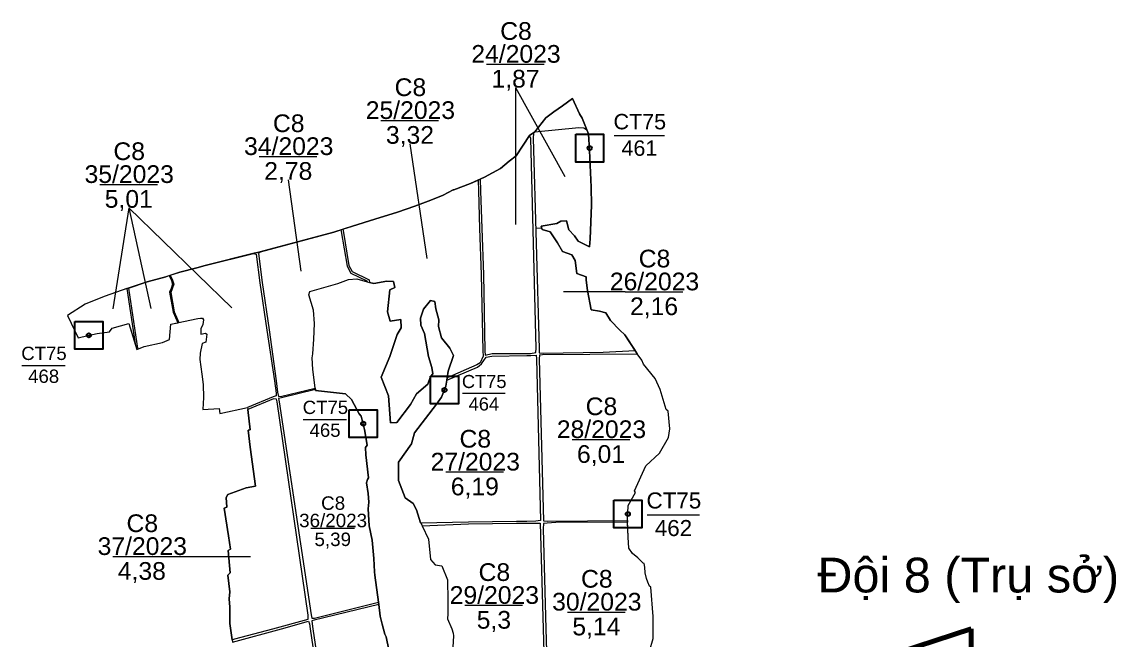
# Model space of a CAD drawing. Header units: metres. Extents: x 419786 to 426231, y 1524317 to 1528091.
# Drawn here: x 424092 to 426059, y 1526979 to 1528091 of the extents above; entities that cross this region are included whole.
import ezdxf
from ezdxf.enums import TextEntityAlignment as Align

# ---------------------------------------------------------------- set-up
doc = ezdxf.new("R2010")
doc.units = ezdxf.units.M
doc.header["$MEASUREMENT"] = 0
doc.linetypes.add('DGN Style 1', pattern=[5.902559, 0.009821, -5.892738])
doc.layers.add('RanhOne', color=1, linetype='Continuous', lineweight=0)
doc.layers.add('TruSo', color=1, linetype='Continuous', lineweight=106)
doc.styles.add('Style-Arial', font='arial.ttf')

# ---------------------------------------------------------------- blocks, each defined once
blk = doc.blocks.new('*U0')
at = {"color": 0, "linetype": 'Continuous', "lineweight": -2, "ltscale": 10, "flags": 128}
blk.add_lwpolyline([(-150, 150), (150, 150), (150, -150), (-150, -150), (-150, 150)], close=True, dxfattribs=at)
at = {"color": 0, "linetype": 'Continuous', "lineweight": -2, "ltscale": 10}
blk.add_circle((-0.02828, 0.016065), 22.5, dxfattribs=at)
blk = doc.blocks.new('*U27')
at = {"layer": 'RanhOne', "color": 3, "linetype": 'Continuous', "lineweight": 13}
blk.add_line((-66.520877, -1.660429), (63.750129, -1.660429), dxfattribs=at)
at = {"layer": 'RanhOne', "color": 3, "linetype": 'Continuous', "lineweight": 13, "style": 'Style-Arial'}
blk.add_text('5,01', height=40, dxfattribs=at).set_placement((-1.025137, -54.422685), align=Align.CENTER)
at = {"layer": 'RanhOne', "color": 3, "linetype": 'Continuous', "lineweight": 13, "insert": (-0.000029, 1.089388), "char_height": 40, "attachment_point": 8, "line_spacing_factor": 0.776524, "style": 'Style-Arial'}
blk.add_mtext('C8\\P35/2023', dxfattribs=at)
blk = doc.blocks.new('*U28')
at = {"layer": 'RanhOne', "color": 3, "linetype": 'Continuous', "lineweight": 13}
blk.add_line((-66.520877, -1.660429), (63.750129, -1.660429), dxfattribs=at)
at = {"layer": 'RanhOne', "color": 3, "linetype": 'Continuous', "lineweight": 13, "style": 'Style-Arial'}
blk.add_text('2,78', height=40, dxfattribs=at).set_placement((-1.025137, -54.422685), align=Align.CENTER)
at = {"layer": 'RanhOne', "color": 3, "linetype": 'Continuous', "lineweight": 13, "insert": (-0.000029, 1.089388), "char_height": 40, "attachment_point": 8, "line_spacing_factor": 0.776524, "style": 'Style-Arial'}
blk.add_mtext('C8\\P34/2023', dxfattribs=at)
blk = doc.blocks.new('*U29')
at = {"layer": 'RanhOne', "color": 3, "linetype": 'Continuous', "lineweight": 13}
blk.add_line((-66.520877, -1.660429), (63.750129, -1.660429), dxfattribs=at)
at = {"layer": 'RanhOne', "color": 3, "linetype": 'Continuous', "lineweight": 13, "style": 'Style-Arial'}
blk.add_text('3,32', height=40, dxfattribs=at).set_placement((-1.025137, -54.422685), align=Align.CENTER)
at = {"layer": 'RanhOne', "color": 3, "linetype": 'Continuous', "lineweight": 13, "insert": (-0.000029, 1.089388), "char_height": 40, "attachment_point": 8, "line_spacing_factor": 0.776524, "style": 'Style-Arial'}
blk.add_mtext('C8\\P25/2023', dxfattribs=at)
blk = doc.blocks.new('*U30')
at = {"layer": 'RanhOne', "color": 3, "linetype": 'Continuous', "lineweight": 13}
blk.add_line((-66.520877, -1.660429), (63.750129, -1.660429), dxfattribs=at)
at = {"layer": 'RanhOne', "color": 3, "linetype": 'Continuous', "lineweight": 13, "style": 'Style-Arial'}
blk.add_text('1,87', height=40, dxfattribs=at).set_placement((-1.025137, -54.422685), align=Align.CENTER)
at = {"layer": 'RanhOne', "color": 3, "linetype": 'Continuous', "lineweight": 13, "insert": (-0.000029, 1.089388), "char_height": 40, "attachment_point": 8, "line_spacing_factor": 0.776524, "style": 'Style-Arial'}
blk.add_mtext('C8\\P24/2023', dxfattribs=at)
blk = doc.blocks.new('*U31')
at = {"layer": 'RanhOne', "color": 3, "linetype": 'Continuous', "lineweight": 13}
blk.add_line((-66.520877, -1.660429), (63.750129, -1.660429), dxfattribs=at)
at = {"layer": 'RanhOne', "color": 3, "linetype": 'Continuous', "lineweight": 13, "style": 'Style-Arial'}
blk.add_text('2,16', height=40, dxfattribs=at).set_placement((-1.025137, -54.422685), align=Align.CENTER)
at = {"layer": 'RanhOne', "color": 3, "linetype": 'Continuous', "lineweight": 13, "insert": (-0.000029, 1.089388), "char_height": 40, "attachment_point": 8, "line_spacing_factor": 0.776524, "style": 'Style-Arial'}
blk.add_mtext('C8\\P26/2023', dxfattribs=at)
blk = doc.blocks.new('*U32')
at = {"layer": 'RanhOne', "color": 3, "linetype": 'Continuous', "lineweight": 13}
blk.add_line((-66.520877, -1.660429), (63.750129, -1.660429), dxfattribs=at)
at = {"layer": 'RanhOne', "color": 3, "linetype": 'Continuous', "lineweight": 13, "style": 'Style-Arial'}
blk.add_text('6,01', height=40, dxfattribs=at).set_placement((-1.025137, -54.422685), align=Align.CENTER)
at = {"layer": 'RanhOne', "color": 3, "linetype": 'Continuous', "lineweight": 13, "insert": (-0.000029, 1.089388), "char_height": 40, "attachment_point": 8, "line_spacing_factor": 0.776524, "style": 'Style-Arial'}
blk.add_mtext('C8\\P28/2023', dxfattribs=at)
blk = doc.blocks.new('*U33')
at = {"layer": 'RanhOne', "color": 3, "linetype": 'Continuous', "lineweight": 13}
blk.add_line((-66.520877, -1.660429), (63.750129, -1.660429), dxfattribs=at)
at = {"layer": 'RanhOne', "color": 3, "linetype": 'Continuous', "lineweight": 13, "style": 'Style-Arial'}
blk.add_text('6,19', height=40, dxfattribs=at).set_placement((-1.025137, -54.422685), align=Align.CENTER)
at = {"layer": 'RanhOne', "color": 3, "linetype": 'Continuous', "lineweight": 13, "insert": (-0.000029, 1.089388), "char_height": 40, "attachment_point": 8, "line_spacing_factor": 0.776524, "style": 'Style-Arial'}
blk.add_mtext('C8\\P27/2023', dxfattribs=at)
blk = doc.blocks.new('*U34')
at = {"layer": 'RanhOne', "color": 3, "linetype": 'Continuous', "lineweight": 13}
blk.add_line((-66.520877, -1.660429), (63.750129, -1.660429), dxfattribs=at)
at = {"layer": 'RanhOne', "color": 3, "linetype": 'Continuous', "lineweight": 13, "style": 'Style-Arial'}
blk.add_text('5,3', height=40, dxfattribs=at).set_placement((-1.025137, -54.422685), align=Align.CENTER)
at = {"layer": 'RanhOne', "color": 3, "linetype": 'Continuous', "lineweight": 13, "insert": (-0.000029, 1.089388), "char_height": 40, "attachment_point": 8, "line_spacing_factor": 0.776524, "style": 'Style-Arial'}
blk.add_mtext('C8\\P29/2023', dxfattribs=at)
blk = doc.blocks.new('*U35')
at = {"layer": 'RanhOne', "color": 3, "linetype": 'Continuous', "lineweight": 13}
blk.add_line((-66.520877, -1.660429), (63.750129, -1.660429), dxfattribs=at)
at = {"layer": 'RanhOne', "color": 3, "linetype": 'Continuous', "lineweight": 13, "style": 'Style-Arial'}
blk.add_text('5,14', height=40, dxfattribs=at).set_placement((-1.025137, -54.422685), align=Align.CENTER)
at = {"layer": 'RanhOne', "color": 3, "linetype": 'Continuous', "lineweight": 13, "insert": (-0.000029, 1.089388), "char_height": 40, "attachment_point": 8, "line_spacing_factor": 0.776524, "style": 'Style-Arial'}
blk.add_mtext('C8\\P30/2023', dxfattribs=at)
blk = doc.blocks.new('*U38')
at = {"layer": 'RanhOne', "color": 3, "linetype": 'Continuous', "lineweight": 13}
blk.add_line((-66.520877, -1.660429), (63.750129, -1.660429), dxfattribs=at)
at = {"layer": 'RanhOne', "color": 3, "linetype": 'Continuous', "lineweight": 13, "style": 'Style-Arial'}
blk.add_text('4,38', height=40, dxfattribs=at).set_placement((-1.025137, -54.422685), align=Align.CENTER)
at = {"layer": 'RanhOne', "color": 3, "linetype": 'Continuous', "lineweight": 13, "insert": (-0.000029, 1.089388), "char_height": 40, "attachment_point": 8, "line_spacing_factor": 0.776524, "style": 'Style-Arial'}
blk.add_mtext('C8\\P37/2023', dxfattribs=at)
blk = doc.blocks.new('*U64')
at = {"layer": 'TruSo', "color": 1, "linetype": 'Continuous', "lineweight": 106}
for p, q in [((80.501313, 123.087532), (-80.501268, 70.243642)), ((80.501313, -123.087664), (80.501313, 123.087532)), ((-80.501268, 70.243642), (80.501094, 27.367806))]:
    blk.add_line(p, q, dxfattribs=at)
blk = doc.blocks.new('*U63')
at = {"layer": 'TruSo', "color": 1, "linetype": 'Continuous', "lineweight": 106}
blk.add_blockref('*U64', (-75.311655, -79.483447), dxfattribs=at)
at = {"layer": 'RanhOne', "color": 7, "linetype": 'Continuous', "lineweight": 0, "style": 'Style-Arial'}
blk.add_text('Đội 8 (Trụ sở)', height=62.5, dxfattribs=at).set_placement((0.000082, 140.071497), align=Align.MIDDLE_CENTER)
blk = doc.blocks.new('*U79')
at = {"layer": 'RanhOne', "color": 3, "linetype": 'Continuous', "lineweight": 13}
blk.add_line((-66.520877, -1.660429), (63.750129, -1.660429), dxfattribs=at)
at = {"layer": 'RanhOne', "color": 3, "linetype": 'Continuous', "lineweight": 13, "style": 'Style-Arial'}
for s, p in [('CT75', (-0.000029, 14.422722)), ('468', (-1.025137, -54.422685))]:
    blk.add_text(s, height=40, dxfattribs=at).set_placement(p, align=Align.CENTER)
blk = doc.blocks.new('*U80')
at = {"layer": 'RanhOne', "color": 3, "linetype": 'Continuous', "lineweight": 13}
blk.add_line((-66.520877, -1.660429), (63.750129, -1.660429), dxfattribs=at)
at = {"layer": 'RanhOne', "color": 3, "linetype": 'Continuous', "lineweight": 13, "style": 'Style-Arial'}
for s, p in [('CT75', (-0.000029, 14.422722)), ('465', (-1.025137, -54.422685))]:
    blk.add_text(s, height=40, dxfattribs=at).set_placement(p, align=Align.CENTER)
blk = doc.blocks.new('*U81')
at = {"layer": 'RanhOne', "color": 3, "linetype": 'Continuous', "lineweight": 13}
blk.add_line((-66.520877, -1.660429), (63.750129, -1.660429), dxfattribs=at)
at = {"layer": 'RanhOne', "color": 3, "linetype": 'Continuous', "lineweight": 13, "style": 'Style-Arial'}
for s, p in [('CT75', (-0.000029, 14.422722)), ('461', (-1.025137, -54.422685))]:
    blk.add_text(s, height=40, dxfattribs=at).set_placement(p, align=Align.CENTER)
blk = doc.blocks.new('*U82')
at = {"layer": 'RanhOne', "color": 3, "linetype": 'Continuous', "lineweight": 13}
blk.add_line((-66.520877, -1.660429), (63.750129, -1.660429), dxfattribs=at)
at = {"layer": 'RanhOne', "color": 3, "linetype": 'Continuous', "lineweight": 13, "style": 'Style-Arial'}
for s, p in [('CT75', (-0.000029, 14.422722)), ('464', (-1.025137, -54.422685))]:
    blk.add_text(s, height=40, dxfattribs=at).set_placement(p, align=Align.CENTER)
blk = doc.blocks.new('*U83')
at = {"layer": 'RanhOne', "color": 3, "linetype": 'Continuous', "lineweight": 13}
blk.add_line((-66.520877, -1.660429), (63.750129, -1.660429), dxfattribs=at)
at = {"layer": 'RanhOne', "color": 3, "linetype": 'Continuous', "lineweight": 13, "style": 'Style-Arial'}
for s, p in [('CT75', (-0.000029, 14.422722)), ('462', (-1.025137, -54.422685))]:
    blk.add_text(s, height=40, dxfattribs=at).set_placement(p, align=Align.CENTER)
blk = doc.blocks.new('*U107')
at = {"layer": 'RanhOne', "color": 3, "linetype": 'Continuous', "lineweight": 13}
blk.add_line((-66.520877, -1.660429), (63.750129, -1.660429), dxfattribs=at)
at = {"layer": 'RanhOne', "color": 3, "linetype": 'Continuous', "lineweight": 13, "style": 'Style-Arial'}
blk.add_text('5,39', height=40, dxfattribs=at).set_placement((-1.025137, -54.422685), align=Align.CENTER)
at = {"layer": 'RanhOne', "color": 3, "linetype": 'Continuous', "lineweight": 13, "insert": (-0.000029, 1.089388), "char_height": 40, "attachment_point": 8, "line_spacing_factor": 0.776524, "style": 'Style-Arial'}
blk.add_mtext('C8\\P36/2023', dxfattribs=at)

msp = doc.modelspace()

# ---------------------------------------------------------------- linework, layer by layer
at = {"layer": 'RanhOne', "color": 7, "linetype": 'Continuous', "lineweight": 0}
for p, q in [((424979.627558, 1527972.652584), (424979.627558, 1527726.622885)), ((424979.627558, 1527972.652584), (425068.369564, 1527812.68499)), ((424789.904064, 1527871.591245), (424820.322442, 1527665.546552)), ((424571.243121, 1527806.813317), (424593.562946, 1527642.411578)), ((424284.55433, 1527756.571923), (424255.737574, 1527574.857452)), ((424284.55433, 1527756.571923), (424324.228197, 1527575.782851)), ((424284.55433, 1527756.571923), (424469.539385, 1527576.70825)), ((425015.685916, 1527719.707444), (425026.54632, 1527720.648622)), ((425176.537898, 1527605.566765), (425065.592917, 1527605.566765)), ((424359.530181, 1527129.853853), (424503.428464, 1527129.853853))]:
    msp.add_line(p, q, dxfattribs=at)
at = {"layer": 'RanhOne', "color": 3, "linetype": 'Continuous', "lineweight": 0}
for p, q in [((424912.3411, 1527806.3171), (424916.1904, 1527808.147)), ((424665.8737, 1527716.8521), (424669.4925, 1527717.9763)), ((424357.2141, 1527634.6731), (424359.1349, 1527635.2743)), ((424712.952, 1527623.563), (424717.327, 1527621.983)), ((424281.1486, 1527611.2268), (424283.7795, 1527612.104)), ((424281.1486, 1527611.2268), (424296.0754, 1527512.0307)), ((424372.515, 1527549.8482), (424374.5118, 1527550.2601)), ((424296.0754, 1527512.0307), (424298.5363, 1527504.3757)), ((424856.2811, 1527446.6492), (424856.8515, 1527450.8578)), ((424619.6317, 1527432.2303), (424619.9369, 1527429.7344)), ((424498.066, 1527397.592), (424498.5116, 1527393.8816)), ((424733.505, 1527047.52), (424733.992, 1527043.552)), ((424470.206, 1526980.124), (424470.876, 1526975.726))]:
    msp.add_line(p, q, dxfattribs=at)
at = {"layer": 'RanhOne', "color": 3, "linetype": 'DGN Style 1', "lineweight": 0}
for p, q in [((425016.84, 1527491.68), (425022.466, 1527492.295)), ((424546.4291, 1527445.1897), (424549.2885, 1527445.6154))]:
    msp.add_line(p, q, dxfattribs=at)
at = {"layer": 'RanhOne', "color": 3, "linetype": 'Continuous', "lineweight": 13, "flags": 128}
for points in [[(425256.836, 1527358.931), (425254.153, 1527391.006), (425250.25, 1527394.13), (425239.475, 1527430.168), (425230.45, 1527449.58), (425209.83, 1527475.74), (425206.72, 1527482.42), (425198.4862, 1527494.249), (425195.2, 1527498.97), (425176.056, 1527528.426), (425166.902, 1527536.579), (425150.174, 1527553.731), (425141.87, 1527567.92), (425130.39, 1527570.67), (425115.46, 1527573.39), (425108.829, 1527607.914), (425106.64, 1527626.476), (425106.311, 1527630.086), (425106.326, 1527632.58), (425090.094, 1527638.52), (425086.706, 1527662.03), (425080.864, 1527671.69), (425064.032, 1527678.161), (425055.114, 1527693.279), (425042.133, 1527713.189), (425027.486, 1527717.77), (425025.677, 1527723.698), (425054.16, 1527728.162), (425060.983, 1527732.753), (425070.949, 1527733.124), (425075.512, 1527716.984), (425085.845, 1527706.279), (425092.239, 1527696.285), (425112.291, 1527686.485), (425113.823, 1527700.932), (425116.36, 1527761.22), (425115.4, 1527793.44), (425112.72, 1527859.39), (425110.685, 1527889.519), (425099.5, 1527917.46), (425094.3, 1527925.58), (425081.73, 1527953.13), (425064.26, 1527939.95), (425048.47, 1527929.24), (425034.02, 1527918.09), (425014.105, 1527893.327), (425004.468, 1527886.557), (424980.7833, 1527849.817), (424967.98, 1527840.44), (424952.42, 1527827.27), (424938.52, 1527819.22), (424923.98, 1527811.85), (424898.8, 1527799.88), (424868.82, 1527789.06), (424867.85, 1527788.77), (424849.59, 1527779.33), (424827.41, 1527770.38), (424798.8, 1527759.15), (424767.42, 1527748.52), (424726.99, 1527736.13), (424686.92, 1527723.39), (424653.28, 1527712.94), (424518.24, 1527676.76), (424515.62, 1527676.15), (424510.08, 1527674.84), (424421.77, 1527652.63), (424407.17, 1527648.82), (424376.31, 1527640.65), (424350.91, 1527632.7), (424317.78, 1527623.44), (424272.94, 1527608.49), (424240.55, 1527596.84), (424206.47, 1527583.18), (424174.6386, 1527563.0595), (424193.803, 1527523.007), (424211.24, 1527527.02), (424227.8, 1527530.31), (424250.12, 1527533.84), (424254.7, 1527540.11), (424284.42, 1527548.287), (424299.3, 1527502), (424312.07, 1527507.36), (424345.46, 1527514.16), (424357.54, 1527519.53), (424360.26, 1527547.32), (424408.54, 1527557.28), (424413.59, 1527558.14), (424417.192, 1527558.272), (424418.567, 1527555.386), (424417.602, 1527546.604), (424414.027, 1527538.719), (424413.839, 1527529.505), (424422.599, 1527531.096), (424424.855, 1527529.416), (424423.258, 1527515.211), (424416.17, 1527512.37), (424412.769, 1527495.477), (424412.534, 1527483.814), (424415.61, 1527457.52), (424418.293, 1527438.711), (424418.891, 1527415.336), (424417.57, 1527394.25), (424446.88, 1527396.02), (424448.17, 1527386.72), (424498.066, 1527397.592), (424498.5116, 1527393.8816), (424502.907, 1527357.284), (424499.004, 1527356.599), (424502.674, 1527326.404), (424512.422, 1527256.373), (424495.583, 1527253.33), (424462.348, 1527241.447), (424459.37, 1527235.779), (424460.733, 1527218.683), (424455.881, 1527216.688), (424463.947, 1527166.642), (424467.408, 1527142.892), (424462.911, 1527140.747), (424466.888, 1527100.524), (424462.634, 1527096.001), (424466.147, 1527066.522), (424464.959, 1527053.816), (424466.335, 1527038.709), (424466.072, 1527009.413), (424470.206, 1526980.124), (424470.876, 1526975.726)], [(424751.646, 1526961.696), (424747.049, 1526985.456), (424744.889, 1526990.042), (424739.89, 1527007.886), (424736.599, 1527022.525), (424733.992, 1527043.552), (424733.505, 1527047.52), (424726.5, 1527096.313), (424726.274, 1527102.05), (424724.88, 1527126.19), (424722.01, 1527159.34), (424716.64, 1527184.8), (424714.844, 1527215.172), (424715.963, 1527227.421), (424714.699, 1527243.278), (424711.69, 1527262.135), (424713.817, 1527268.287), (424715.32, 1527271.08), (424710.81, 1527312.59), (424710.09, 1527325.49), (424713.28, 1527330.04), (424708.47, 1527357.97), (424701.94, 1527381.83), (424698.32, 1527386.03), (424684.87, 1527411.98), (424674.03, 1527422.37), (424620.1, 1527428.4), (424619.6317, 1527432.2303), (424619.54, 1527432.98), (424615.47, 1527466.15), (424614.04, 1527486.76), (424615.19, 1527493.8), (424617.16, 1527520.29), (424618.56, 1527548.6), (424616.56, 1527572.52), (424608.13, 1527600.32), (424610.21, 1527606.26), (424660.44, 1527620.73), (424679.48, 1527627.45), (424694.17, 1527628.56), (424712.952, 1527623.563), (424717.327, 1527621.983), (424724.712, 1527620.262), (424748.575, 1527624.632), (424760.137, 1527624.076), (424762.938, 1527613.15), (424753.751, 1527609.109), (424749.304, 1527569.747), (424754.055, 1527552.961), (424773.662, 1527555.52), (424773.821, 1527540.657), (424766.852, 1527528.65), (424753.934, 1527489.263), (424738.195, 1527452.047), (424751.258, 1527418.787), (424754.871, 1527369.871), (424766.219, 1527370.577), (424791.163, 1527403.153), (424801.91, 1527421.973), (424822.19, 1527439.49), (424826.764, 1527453.429), (424830.99, 1527457.859), (424829.183, 1527469.441), (424822.996, 1527489.016), (424816.159, 1527530.407), (424809.696, 1527545.669), (424808.656, 1527557.853), (424813.955, 1527574.544), (424826.735, 1527590.009), (424834.703, 1527588.37), (424836.346, 1527574.904), (424841.795, 1527554.9), (424841.191, 1527543.22), (424846.32, 1527523.065), (424861.384, 1527504.354), (424868.097, 1527491.077), (424858.516, 1527463.14), (424856.8515, 1527450.8578), (424856.2811, 1527446.6492), (424854.659, 1527436.058), (424846.579, 1527416.332), (424837.75, 1527403.788), (424798.143, 1527352.311), (424792.525, 1527332.327), (424769.26, 1527299.127), (424769.375, 1527266.385), (424781.128, 1527235.232), (424795.717, 1527224.802), (424801.439, 1527213.912), (424808.638, 1527190.522), (424809.2059, 1527189.588), (424811.1239, 1527186.4337), (424812.113, 1527184.807), (424823.225, 1527160.664), (424827.07, 1527124.29), (424834.986, 1527114.792), (424846.983, 1527113.11), (424857.1005, 1527087.9721), (424857.93, 1527050.83), (424857.83, 1527026.54), (424857.4, 1527017.77), (424864.88, 1527000), (424865.07, 1526999.55), (424867.8, 1526992.15), (424868.33, 1526986.98), (424865.579, 1526946.438)], [(425220.525, 1526959.863), (425227.062, 1526982.53), (425227.28, 1527021.755), (425222.992, 1527074.383), (425220.26, 1527076.69), (425217.66, 1527083.58), (425214.85, 1527090.02), (425212.81, 1527100.62), (425211.95, 1527110.7), (425210.94, 1527117.25), (425208.77, 1527117.64), (425199.42, 1527127.37), (425189.66, 1527134.92), (425183.07, 1527144.9), (425182.16, 1527164.7), (425180.94, 1527193.71), (425181.85, 1527221.22), (425195.48, 1527244.75), (425193.59, 1527248.02), (425214.002, 1527292.482), (425238.198, 1527315.505), (425254.824, 1527343.647), (425256.836, 1527358.931)]]:
    msp.add_lwpolyline(points, dxfattribs=at)
at = {"layer": 'RanhOne', "color": 3, "linetype": 'Continuous', "lineweight": 0, "flags": 128}
for points in [[(425014.105, 1527893.327), (425034.02, 1527918.09), (425048.47, 1527929.24), (425064.26, 1527939.95), (425081.73, 1527953.13), (425094.3, 1527925.58), (425099.5, 1527917.46), (425107.7331, 1527896.8931)], [(425014.105, 1527893.327), (425093.548, 1527900.596), (425102.633, 1527900.168), (425107.7331, 1527896.8931)], [(425107.7331, 1527896.8931), (425110.685, 1527889.519), (425112.72, 1527859.39), (425115.4, 1527793.44), (425116.36, 1527761.22), (425113.823, 1527700.932), (425112.291, 1527686.485), (425092.239, 1527696.285), (425085.845, 1527706.279), (425075.512, 1527716.984), (425070.949, 1527733.124), (425060.983, 1527732.753), (425054.16, 1527728.162), (425025.677, 1527723.698), (425027.486, 1527717.77), (425042.133, 1527713.189), (425055.114, 1527693.279), (425064.032, 1527678.161), (425080.864, 1527671.69), (425086.706, 1527662.03), (425090.094, 1527638.52), (425106.326, 1527632.58), (425106.311, 1527630.086), (425106.64, 1527626.476), (425108.829, 1527607.914), (425115.46, 1527573.39), (425130.39, 1527570.67), (425141.87, 1527567.92), (425150.174, 1527553.731), (425166.902, 1527536.579), (425176.056, 1527528.426), (425194.5217, 1527500.0137)], [(424916.1904, 1527808.147), (424916.9669, 1527786.8528), (424918.854, 1527719.2281), (424921.8503, 1527636.4251), (424924.251, 1527499.319), (424925.05, 1527491.887), (424937.375, 1527494.362), (425000, 1527494.5237), (425006.709, 1527494.541), (425016.355, 1527496.122), (425016.803, 1527504.122), (425007.037, 1527881.289), (425004.468, 1527886.557)], [(424916.1904, 1527808.147), (424923.98, 1527811.85), (424938.52, 1527819.22), (424952.42, 1527827.27), (424967.98, 1527840.44), (424980.7833, 1527849.817), (425004.468, 1527886.557)], [(425004.468, 1527886.557), (425014.0246, 1527893.2705), (425014.105, 1527893.327)], [(425014.105, 1527893.327), (425014.033, 1527893.2396), (425012.022, 1527890.799), (425011.037, 1527881.9182), (425021.863, 1527503.22), (425022.312, 1527495.995), (425029.102, 1527495.263), (425137.1568, 1527497.2632), (425194.5217, 1527500.0137)], [(424669.4925, 1527717.9763), (424686.92, 1527723.39), (424726.99, 1527736.13), (424767.42, 1527748.52), (424798.8, 1527759.15), (424827.41, 1527770.38), (424849.59, 1527779.33), (424867.85, 1527788.77), (424868.82, 1527789.06), (424898.8, 1527799.88), (424912.3411, 1527806.3171)], [(424912.3411, 1527806.3171), (424912.9671, 1527786.7932), (424914.856, 1527719.0999), (424917.8517, 1527636.3129), (424920.864, 1527499.351), (424921.619, 1527489.704), (424916.191, 1527477.774), (424910.273, 1527474.05), (424856.8515, 1527450.8578)], [(424521.1933, 1527677.5513), (424653.28, 1527712.94), (424665.8737, 1527716.8521)], [(424665.8737, 1527716.8521), (424666.2635, 1527713.8122), (424676.8343, 1527651.3801), (424683.5678, 1527638.9826), (424712.6809, 1527625.2984), (424712.952, 1527623.563)], [(424669.4925, 1527717.9763), (424669.7256, 1527715.4174), (424680.2837, 1527652.5719), (424686.1662, 1527641.7414), (424716.4024, 1527626.857), (424717.327, 1527621.983)], [(424359.1349, 1527635.2743), (424376.31, 1527640.65), (424407.17, 1527648.82), (424421.77, 1527652.63), (424508.6579, 1527674.4823)], [(424508.6579, 1527674.4823), (424510.08, 1527674.84), (424515.5584, 1527676.1354), (424515.62, 1527676.15), (424518.24, 1527676.76), (424521.1933, 1527677.5513)], [(424508.6579, 1527674.4823), (424513.641, 1527673.173), (424520.197, 1527621.4708), (424532.85, 1527536.4), (424546.4291, 1527445.1897)], [(424521.1933, 1527677.5513), (424517.971, 1527674.124), (424524.161, 1527622.0092), (424536.808, 1527536.978), (424549.2885, 1527445.6154)], [(424283.7795, 1527612.104), (424317.78, 1527623.44), (424350.91, 1527632.7), (424357.2141, 1527634.6731)], [(424357.2141, 1527634.6731), (424361.2301, 1527625.5672), (424363.2748, 1527619.1357), (424360.4949, 1527611.3954), (424357.8828, 1527604.6952), (424364.4945, 1527568.8673), (424372.515, 1527549.8482)], [(424359.1349, 1527635.2743), (424363.1035, 1527626.2758), (424365.3859, 1527619.0967), (424362.3681, 1527610.694), (424359.9528, 1527604.4987), (424366.4218, 1527569.4441), (424374.5118, 1527550.2601)], [(424619.6317, 1527432.2303), (424619.54, 1527432.98), (424615.47, 1527466.15), (424614.04, 1527486.76), (424615.19, 1527493.8), (424617.16, 1527520.29), (424618.56, 1527548.6), (424616.56, 1527572.52), (424608.13, 1527600.32), (424610.21, 1527606.26), (424660.44, 1527620.73), (424679.48, 1527627.45), (424694.17, 1527628.56), (424712.952, 1527623.563)], [(424856.8515, 1527450.8578), (424858.516, 1527463.14), (424868.097, 1527491.077), (424861.384, 1527504.354), (424846.32, 1527523.065), (424841.191, 1527543.22), (424841.795, 1527554.9), (424836.346, 1527574.904), (424834.703, 1527588.37), (424826.735, 1527590.009), (424813.955, 1527574.544), (424808.656, 1527557.853), (424809.696, 1527545.669), (424816.159, 1527530.407), (424822.996, 1527489.016), (424829.183, 1527469.441), (424830.99, 1527457.859), (424826.764, 1527453.429), (424822.19, 1527439.49), (424801.91, 1527421.973), (424791.163, 1527403.153), (424766.219, 1527370.577), (424754.871, 1527369.871), (424751.258, 1527418.787), (424738.195, 1527452.047), (424753.934, 1527489.263), (424766.852, 1527528.65), (424773.821, 1527540.657), (424773.662, 1527555.52), (424754.055, 1527552.961), (424749.304, 1527569.747), (424753.751, 1527609.109), (424762.938, 1527613.15), (424760.137, 1527624.076), (424748.575, 1527624.632), (424724.712, 1527620.262), (424717.327, 1527621.983)], [(424281.1486, 1527611.2268), (424272.94, 1527608.49), (424240.55, 1527596.84), (424206.47, 1527583.18), (424174.6386, 1527563.0595), (424193.803, 1527523.007), (424211.24, 1527527.02), (424227.8, 1527530.31), (424250.12, 1527533.84), (424254.7, 1527540.11), (424284.42, 1527548.287), (424296.0754, 1527512.0307)], [(424283.7795, 1527612.104), (424300.16, 1527504.473), (424298.5363, 1527504.3757)], [(424298.5363, 1527504.3757), (424299.3, 1527502), (424312.07, 1527507.36), (424345.46, 1527514.16), (424357.54, 1527519.53), (424360.26, 1527547.32), (424372.515, 1527549.8482)], [(424374.5118, 1527550.2601), (424408.54, 1527557.28), (424413.59, 1527558.14), (424417.192, 1527558.272), (424418.567, 1527555.386), (424417.602, 1527546.604), (424414.027, 1527538.719), (424413.839, 1527529.505), (424422.599, 1527531.096), (424424.855, 1527529.416), (424423.258, 1527515.211), (424416.17, 1527512.37), (424412.769, 1527495.477), (424412.534, 1527483.814), (424415.61, 1527457.52), (424418.293, 1527438.711), (424418.891, 1527415.336), (424417.57, 1527394.25), (424446.88, 1527396.02), (424448.17, 1527386.72), (424498.066, 1527397.592)], [(425016.84, 1527491.68), (425017.103, 1527484.76), (425024.272, 1527194.283), (425015.882, 1527193.068), (425000, 1527192.9284), (424981.1649, 1527192.7629), (424895.2185, 1527191.6798), (424809.2059, 1527189.588)], [(424856.2811, 1527446.6492), (424911.13, 1527470.181), (424918.688, 1527475.921), (424926.726, 1527488.024), (424937.078, 1527490.014), (425000, 1527490.9737), (425007.23, 1527491.084), (425016.84, 1527491.68)], [(425022.466, 1527492.295), (425022.142, 1527484.408), (425029.787, 1527193.821), (425037.078, 1527192.996), (425180.9644, 1527194.4476)], [(425022.466, 1527492.295), (425027.933, 1527492.526), (425198.4862, 1527494.249)], [(425180.9644, 1527194.4476), (425181.85, 1527221.22), (425195.48, 1527244.75), (425193.59, 1527248.02), (425214.002, 1527292.482), (425238.198, 1527315.505), (425254.824, 1527343.647), (425256.836, 1527358.931), (425254.153, 1527391.006), (425250.25, 1527394.13), (425239.475, 1527430.168), (425230.45, 1527449.58), (425209.83, 1527475.74), (425206.72, 1527482.42), (425198.4862, 1527494.249)], [(425194.5217, 1527500.0137), (425195.2, 1527498.97), (425198.4862, 1527494.249)], [(424546.4291, 1527445.1897), (424549.661, 1527423.481), (424549.707, 1527418.293), (424544.175, 1527416.476), (424498.066, 1527397.592)], [(424549.2885, 1527445.6154), (424552.097, 1527425.056), (424553.375, 1527417.46), (424559.392, 1527417.635), (424619.6317, 1527432.2303)], [(424809.2059, 1527189.588), (424808.638, 1527190.522), (424801.439, 1527213.912), (424795.717, 1527224.802), (424781.128, 1527235.232), (424769.375, 1527266.385), (424769.26, 1527299.127), (424792.525, 1527332.327), (424798.143, 1527352.311), (424837.75, 1527403.788), (424846.579, 1527416.332), (424854.659, 1527436.058), (424856.2811, 1527446.6492)], [(424619.9369, 1527429.7344), (424558.768, 1527415.152), (424553.822, 1527413.775), (424554.692, 1527407.471), (424612.6, 1527024.749), (424613.626, 1527018.652), (424618.471, 1527019.045), (424733.505, 1527047.52)], [(424619.9369, 1527429.7344), (424620.1, 1527428.4), (424674.03, 1527422.37), (424684.87, 1527411.98), (424698.32, 1527386.03), (424701.94, 1527381.83), (424708.47, 1527357.97), (424713.28, 1527330.04), (424710.09, 1527325.49), (424710.81, 1527312.59), (424715.32, 1527271.08), (424713.817, 1527268.287), (424711.69, 1527262.135), (424714.699, 1527243.278), (424715.963, 1527227.421), (424714.844, 1527215.172), (424716.64, 1527184.8), (424722.01, 1527159.34), (424724.88, 1527126.19), (424726.274, 1527102.05), (424726.5, 1527096.313), (424733.505, 1527047.52)], [(424470.206, 1526980.124), (424475.4443, 1526981.5448), (424543.4857, 1527000), (424607.198, 1527017.281), (424606.808, 1527024.033), (424551.189, 1527407.714), (424549.782, 1527412.708), (424544.514, 1527412.855), (424498.5116, 1527393.8816)], [(424470.206, 1526980.124), (424466.072, 1527009.413), (424466.335, 1527038.709), (424464.959, 1527053.816), (424466.147, 1527066.522), (424462.634, 1527096.001), (424466.888, 1527100.524), (424462.911, 1527140.747), (424467.408, 1527142.892), (424463.947, 1527166.642), (424455.881, 1527216.688), (424460.733, 1527218.683), (424459.37, 1527235.779), (424462.348, 1527241.447), (424495.583, 1527253.33), (424512.422, 1527256.373), (424502.674, 1527326.404), (424499.004, 1527356.599), (424502.907, 1527357.284), (424498.5116, 1527393.8816)], [(424809.2059, 1527189.588), (424811.1239, 1527186.4337), (424812.113, 1527184.807)], [(424812.113, 1527184.807), (424895.2775, 1527188.4802), (424981.1991, 1527189.5631), (425000, 1527189.6956), (425024.031, 1527189.865), (425029.1785, 1527000), (425031.439, 1526916.624), (425031.728, 1526908.995), (425022.18, 1526908.971), (425000, 1526908.2223), (424990.8332, 1526907.9128), (424891.9393, 1526907.1111)], [(425181.0435, 1527191.2478), (425052.1375, 1527191.0581), (425036.523, 1527189.585), (425029.704, 1527189.19), (425029.319, 1527179.745), (425034.2076, 1527000), (425036.417, 1526918.764), (425037.366, 1526909.684), (425045.288, 1526908.984), (425054.4219, 1526908.8238), (425075.1121, 1526909.2722), (425196.1819, 1526907.8475)], [(425180.9644, 1527194.4476), (425180.94, 1527193.71), (425181.0435, 1527191.2478)], [(425196.1819, 1526907.8475), (425217.011, 1526953.397), (425217.192, 1526953.672), (425220.525, 1526959.863), (425227.062, 1526982.53), (425227.28, 1527021.755), (425222.992, 1527074.383), (425220.26, 1527076.69), (425217.66, 1527083.58), (425214.85, 1527090.02), (425212.81, 1527100.62), (425211.95, 1527110.7), (425210.94, 1527117.25), (425208.77, 1527117.64), (425199.42, 1527127.37), (425189.66, 1527134.92), (425183.07, 1527144.9), (425182.16, 1527164.7), (425181.0435, 1527191.2478)], [(424812.113, 1527184.807), (424823.225, 1527160.664), (424827.07, 1527124.29), (424834.986, 1527114.792), (424846.983, 1527113.11), (424857.1005, 1527087.9721), (424857.93, 1527050.83), (424857.83, 1527026.54), (424857.4, 1527017.77), (424864.88, 1527000), (424865.07, 1526999.55), (424867.8, 1526992.15), (424868.33, 1526986.98), (424865.579, 1526946.438), (424868.502, 1526934.508), (424886.756, 1526910.274), (424891.9393, 1526907.1111)], [(424733.992, 1527043.552), (424617.771, 1527015.494), (424613.716, 1527014.305), (424613.954, 1527008.87), (424615.2862, 1527000), (424662.958, 1526682.582), (424664.025, 1526676.494), (424669.263, 1526676.846), (424858.7383, 1526740.6946), (424882.282, 1526739.124)], [(424733.992, 1527043.552), (424736.599, 1527022.525), (424739.89, 1527007.886), (424744.889, 1526990.042), (424747.049, 1526985.456), (424751.646, 1526961.696), (424752.909, 1526959.157), (424767.5019, 1526941.5983), (424772.05, 1526927.13), (424777.88, 1526923.22), (424786.56, 1526884.64), (424796.82, 1526872.74), (424814.98, 1526863.54), (424820.92, 1526857.26), (424824.51, 1526854.64), (424833.55, 1526847.08), (424843.54, 1526832.22), (424849.23, 1526825.35), (424857.76, 1526820.04), (424864.84, 1526803.5), (424869.751, 1526798.169), (424882.282, 1526739.124)], [(424470.876, 1526975.726), (424559.2744, 1527000), (424607.789, 1527013.322), (424609.355, 1527008.795), (424610.6528, 1527000), (424657.74, 1526680.887), (424658.7921, 1526673.757), (424653.398, 1526671.968), (424586.2809, 1526654.8518), (424498.8859, 1526631.813), (424490.7096, 1526632.4631)]]:
    msp.add_lwpolyline(points, dxfattribs=at)

# ---------------------------------------------------------------- block references
at = {"layer": 'RanhOne', "color": 3, "linetype": 'Continuous', "lineweight": 13}
for name, p, xscale, yscale, zscale in [('*U30', (424980.442436, 1528015.912983), 0.794896, 0.794896, 0.794896), ('*U29', (424790.718942, 1527914.851644), 0.794896, 0.794896, 0.794896), ('*U28', (424572.057999, 1527850.073715), 0.794896, 0.794896, 0.794896), ('*U81', (425202.976908, 1527887.566148), 0.691653, 0.691653, 0.691653), ('*U27', (424285.369207, 1527799.832321), 0.794896, 0.794896, 0.794896), ('*U31', (425229.415107, 1527606.886634), 0.794896, 0.794896, 0.794896), ('*U79', (424132.168861, 1527474.314924), 0.596897, 0.596897, 0.596897), ('*U82', (424923.335031, 1527424.095272), 0.586805, 0.586805, 0.586805), ('*U80', (424637.932611, 1527377.264733), 0.596897, 0.596897, 0.596897), ('*U32', (425134.083564, 1527341.297127), 0.794896, 0.794896, 0.794896), ('*U33', (424907.324068, 1527282.996992), 0.794896, 0.794896, 0.794896), ('*U107', (424651.7992, 1527181.41128), 0.604299, 0.604299, 0.604299), ('*U83', (425264.211388, 1527205.691642), 0.720432, 0.720432, 0.720432), ('*U38', (424308.855431, 1527131.173722), 0.794896, 0.794896, 0.794896), ('*U34', (424941.569379, 1527043.318656), 0.794896, 0.794896, 0.794896), ('*U35', (425125.753623, 1527031.28847), 0.794896, 0.794896, 0.794896)]:
    msp.add_blockref(name, p, dxfattribs=dict(at, xscale=xscale, yscale=yscale, zscale=zscale))
at = {"layer": 'RanhOne', "color": 3, "linetype": 'Continuous', "lineweight": 30, "ltscale": 1.666667, "xscale": 0.166667, "yscale": 0.166667, "zscale": 0.166667}
for p in [(425112.738, 1527863.733), (424212.813713, 1527527.357323), (424851.841, 1527429.115), (424705.944, 1527368.622), (425181.539713, 1527206.021323)]:
    msp.add_blockref('*U0', p, dxfattribs=at)
at = {"layer": 'TruSo', "color": 1, "linetype": 'Continuous', "lineweight": 106}
msp.add_blockref('*U63', (425793.250788, 1526956.319835), dxfattribs=at)

doc.saveas('drawing.dxf')
